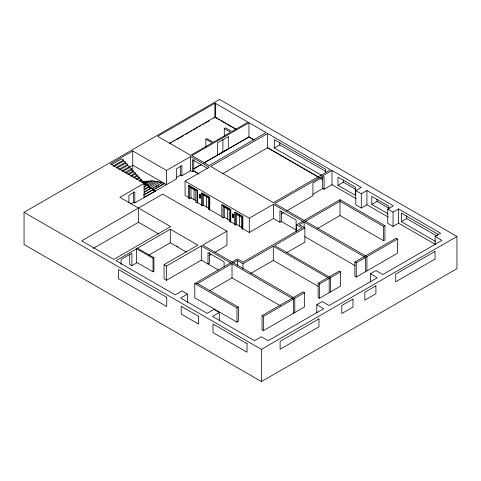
<?xml version="1.0" encoding="UTF-8"?>
<svg xmlns="http://www.w3.org/2000/svg" width="481" height="481" viewBox="0 0 481 481"><rect width="100%" height="100%" fill="white"/><g stroke="black" fill="none" stroke-linecap="round" stroke-linejoin="round"><path stroke-width="0.72" d="M199.561 195.917L200.09 196.224L199.507 195.947L199.825 195.31L200.09 196.224L199.825 195.31M199.759 197.505L200.078 196.867C198.791 195.665 200.421 198.9 199.495 196.591M232.533 215.398C233.646 214.231 232.203 216.017 233.063 215.704M233.105 216.318C233.093 217.995 232.347 215.001 233.051 216.348M218.308 269.967L201.317 260.155L166.492 280.261L164.081 278.872L164.081 264.64L197.877 245.13L170.304 229.209L115.969 260.684L175.186 294.871L181.98 290.945L187.506 294.131L187.506 302.369M24.05 212.307L219.564 99.429L456.95 236.484L456.95 268.693L261.436 381.571L24.05 244.516L24.05 212.307L261.436 349.362L456.95 236.484M221.675 216.534L209.752 209.65L209.752 197.384L201.942 192.875L201.515 193.121L201.515 205.387L201.942 205.14L197.685 202.681L197.685 190.416L188.919 185.353L188.39 185.66L188.39 197.925L188.919 197.619L185.065 195.394L185.065 181.169L209.229 167.214L190.638 156.481L166.474 170.436L132.756 150.968L110.396 163.877L144.114 183.345L144.114 197.571M111.634 164.628L121.573 158.892L123.593 160.059L123.593 160.919L114.274 166.294M113.035 166.155L123.593 160.059M116.294 167.46L125.607 162.079L125.607 163.125L116.913 168.146M118.933 169.312L127.627 164.292L127.627 165.452L120.178 169.757M169.306 143.458L215.115 117.009L236.436 129.323M122.138 170.893L129.593 166.588L129.593 167.568L122.763 171.513M170.593 143.085L171.885 142.34M173.821 141.222L175.114 140.476M176.401 139.73L183.501 135.63M185.438 134.518L189.304 132.281M190.596 131.535L191.889 130.79M193.176 130.044L195.112 128.926M196.404 128.18L197.691 127.435M198.984 126.695L200.92 125.577M202.212 124.832L203.499 124.086M204.792 123.34L209.307 120.731M213.823 118.128L215.127 117.37L217.069 118.488M129.028 167.346L132.756 165.193L166.474 184.662L166.474 170.436M124.729 172.649L131.56 168.705L131.56 169.931L125.968 173.16M127.772 174.2L133.363 170.971L133.363 171.831L128.397 174.699M130.363 175.836L135.329 172.968L135.329 173.948L130.982 176.461M133.568 177.236L137.295 175.084L137.295 176.064L134.187 177.856M136.153 178.992L139.262 177.2L139.262 178.241L136.778 179.678M205.88 147.21L205.88 139.189L206.878 138.612L213.233 142.28L230.652 132.227L224.29 128.559L224.29 136.58M224.29 128.559L225.547 127.832L231.908 131.499L248.064 122.174L215.115 103.15L157.69 136.303L190.638 155.327L212.235 142.857L205.88 139.189M139.364 180.453L141.228 179.377L141.228 180.171L143.188 181.307L143.188 181.92L145.154 183.057L145.154 183.73L147.12 184.866L147.12 185.353L144.017 187.151M139.364 181.247L141.228 180.171M141.949 182.022L143.188 181.307M141.949 182.636L143.188 181.92M143.302 181.794L144.547 181.078L146.02 181.926M144.023 182.546L146.513 181.109L147.493 181.674M248.96 122.691L191.919 155.622L209.091 165.536L266.131 132.606L248.96 122.691L248.96 137.043L203.974 163.011M144.114 183.345L119.895 197.324L170.587 226.593L113.756 259.403L81.656 240.867L162.704 194.077L226.918 231.151L226.918 245.376L214.809 252.369M144.751 183.045L148.473 180.892L149.459 181.463M143.915 183.772L145.154 183.057M144.847 183.844L150.439 180.615L151.912 181.469M143.915 184.445L145.154 183.73M145.575 184.47L152.405 180.525L154.371 181.662M144.017 186.658L147.12 184.866M146.915 185.227L154.371 180.922L155.844 181.776M147.643 186.159L156.337 181.139L157.81 181.992M144.168 189.388L149.14 186.52L149.14 186.953L144.168 189.821M148.984 186.796L158.303 181.415L160.317 182.582L160.317 181.908L162.283 183.039L162.283 182.612L164.249 183.748L164.249 183.375L153.066 189.833L155.291 191.119L153.066 189.712L143.753 195.088M149.759 188.005L160.317 181.908M144.27 192.027L151.106 188.083L144.27 192.334M151.725 188.708L162.283 182.612M152.345 188.78L153.589 188.059M155.453 186.983L158.556 185.191M143.753 194.907L153.066 189.526L153.066 190.199L154.311 189.484M155.555 188.768L156.794 188.047M158.039 187.331L159.283 186.616M160.522 185.894L164.249 183.748M130.64 203.932L133.586 202.23L134.818 202.94L176.509 178.866L176.509 168.789L181.902 165.674L181.902 175.751L180.676 175.042L176.479 177.465M144.114 197.45L155.291 190.993M193.819 168.753L201.437 164.352M203.974 162.891L248.96 136.917L254.046 139.857M181.902 175.751L190.638 170.707L192.394 171.723L193.777 170.923L198.881 173.869M193.819 168.873L201.437 164.478M267.652 133.484L210.612 166.414L273.442 202.693L330.483 169.757L267.652 133.484L267.652 147.709L318.825 177.255M93.26 248.394L138.486 222.288L159.031 234.151M222.276 173.906L267.652 147.709M188.39 185.66L197.15 190.723L197.685 190.416M325.637 172.751L325.637 169.252L274.332 139.628L274.332 148.034L279.78 144.883L325.89 171.507M188.39 197.925L189.622 198.641L191.384 197.625M199.417 194.516L200.373 194.883L200.216 198.184L199.417 197.721L199.417 194.516L200.373 194.883M199.417 197.721L199.579 194.426M189.622 198.641L189.622 187.031L195.839 190.62L195.839 202.23L197.15 202.988L197.685 202.681M201.515 193.121L209.325 197.625L209.752 197.384M201.515 205.387L202.345 205.862L203.517 205.189L209.109 208.417M202.345 205.862L202.345 194.258L208.562 197.841L208.562 209.451L209.325 209.89L209.752 209.65M229.798 220.424L224.278 217.238L223.112 217.911L221.825 217.171L221.825 204.906L222.306 204.629L230.802 209.536L230.802 221.801L235.173 224.326L234.692 224.603L234.692 212.337L235.173 212.061L242.875 216.504L242.875 228.77L249.278 232.467L273.442 218.512L279.93 222.258L281.313 221.464L296.831 230.423M149.02 255.05L170.304 242.767L186.333 252.02M129.714 254.118L129.714 264.424L131.926 265.698L136.598 263.005L136.598 248.773L153.024 258.261L153.926 257.738L153.926 271.29L153.024 271.813L136.598 262.325M221.825 204.906L230.327 209.812L230.802 209.536M232.443 213.967L233.399 214.334L233.237 217.634L232.443 217.171L232.443 213.967L233.399 214.334M223.112 217.911L223.112 206.457L229.239 209.999L229.239 221.452L230.327 222.078L230.802 221.801M234.692 212.337L242.394 216.781L242.875 216.504M234.692 224.603L235.486 225.06L236.604 224.417L241.967 227.513M164.081 264.64L166.492 266.035L201.317 245.929L293.41 299.104L293.41 313.329M226.918 231.151L202.693 245.13L294.793 298.304L294.793 312.53M185.065 181.169L249.278 218.242L273.442 204.287L365.536 257.455L365.542 271.687M388.209 217.069L366.919 204.78L361.291 208.026L355.766 204.84L355.766 190.608L361.291 187.422L331.974 170.496L274.825 203.487L366.919 256.662L366.925 270.887M235.486 225.06L235.486 213.919L241.45 217.358L241.45 228.499L242.394 229.046L242.875 228.77M312.981 194.216L323.352 188.227M209.067 255.682L211.616 254.208M281.283 213.991L283.868 212.494M286.448 211.003L312.933 195.719L312.933 182.858L324.068 176.425L324.068 189.286L322.685 188.486L322.685 177.056M324.068 189.286L331.974 184.722L356.193 198.707M337.981 185.293L355.291 195.292L355.291 187.133L337.981 177.134L337.981 185.293L343.32 182.209L355.501 189.243M230.633 262.854L194.781 283.556L194.781 297.781L236.983 322.144L238.366 321.35L238.366 307.118L197.547 283.556L194.781 283.556L236.983 307.918L238.366 307.118M232.016 262.061L237.434 258.928L242.953 262.121L302.122 227.958L296.597 224.771L296.597 231.511M296.597 224.771L302.759 221.212M304.142 220.418L339.989 199.717L384.926 225.661L384.926 239.887L383.543 240.686L339.989 215.542L317.232 228.685M197.547 283.556L232.016 263.654L232.016 277.88L280.411 305.826M233.393 262.854L237.434 260.528L242.953 263.714L273.298 246.194L329.172 278.451L329.172 292.682M305.525 221.212L339.989 201.311L383.543 226.461L384.926 225.661M187.506 294.131L180.706 298.058L207.155 313.329L213.955 309.403L219.27 312.47L219.27 320.707M355.766 190.608L361.291 193.801L366.919 190.548L393.368 205.82L387.74 209.073L387.74 223.298L393.049 226.365L398.575 223.178L435.461 244.474M286.832 252.609L304.888 242.19L304.888 227.958L274.585 245.454L330.453 277.711L330.459 291.943M209.902 290.65L232.016 277.88M250.703 273.473L273.298 260.425L318.061 286.267M388.804 209.145L388.804 206.247L371.807 196.434L371.807 204.407L377.038 201.383L389.003 208.291M219.27 312.47L212.47 316.396L254.533 340.68L261.333 336.754L268.182 340.71L323.635 308.7L316.781 304.744L316.781 312.981M387.74 209.073L393.049 212.139L398.575 208.946L440.638 233.231L435.119 236.424L435.119 244.661M437.584 235.468L437.584 234.037L401.364 213.125L401.364 221.711L406.704 218.627L436.459 235.804M262.037 315.62L303.192 291.859L304.575 292.652L304.575 306.884L263.42 330.645L262.037 329.846L262.037 315.62L263.42 316.414L304.575 292.652M329.076 276.918L339.219 271.056L340.602 271.855L340.602 286.081L319.504 298.262L318.121 297.468L318.121 283.237L327.789 277.657M354.876 262.019L396.103 238.215L397.486 239.015L397.486 253.24L356.259 277.044L354.876 276.25L354.876 262.019L356.259 262.818L397.486 239.015M318.121 283.237L319.504 284.037L340.602 271.855M316.781 304.744L322.252 301.581L329.106 305.537L377.278 277.729L370.424 273.773L370.424 282.01M370.424 273.773L375.95 270.581L382.798 274.537L441.967 240.38L435.119 236.424M274.332 148.034L321.741 175.403M371.807 204.407L388.173 213.859M401.364 221.711L435.642 241.504M218.344 119.246L219.649 119.979M220.929 120.737L225.469 123.34M226.743 124.092L235.804 129.305M320.767 178.379L322.709 179.497M248.96 137.043L254.13 140.031M267.075 147.499L318.837 177.387M320.13 178.132L322.715 179.629M207.708 168.524L192.394 159.68L192.394 171.723M304.888 227.958L299.362 224.771L304.142 222.012L304.142 228M193.849 171.092L199.008 174.068M304.786 236.61L355.122 265.674M195.929 200.739L190.957 197.871L190.957 187.71M123.593 160.919L125.607 162.079M125.607 163.125L127.627 164.292M127.627 165.452L129.593 166.588M129.593 167.568L131.56 168.705M131.56 169.931L133.363 170.971M133.363 171.831L135.329 172.968M135.329 173.948L137.295 175.084M137.295 176.064L139.262 177.2M139.262 178.241L141.228 179.377M142.737 181.325L143.945 182.016M147.12 185.353L149.14 186.52M149.14 186.953L151.106 188.083M151.106 188.39L153.066 189.526M176.743 245.971L178.03 246.717M137.41 248.202L153.926 257.738M232.576 216.011L232.786 216.955M406.704 215.765L406.704 218.627M398.575 208.946L398.575 223.178M393.049 212.139L393.049 226.365M383.543 226.461L383.543 240.686M377.038 199.212L377.038 201.383M366.919 190.548L366.919 204.78M361.291 193.801L361.291 208.026M356.259 262.818L356.259 277.044M343.32 179.984L343.32 182.209M339.989 199.717L339.989 215.542M331.974 170.496L331.974 184.722M319.504 284.037L319.504 298.262M296.092 231.595L296.092 220.057L279.93 210.726L279.93 222.258M281.313 211.369L281.313 221.464M279.78 142.785L279.78 144.883M273.442 204.287L273.442 218.512M273.298 246.194L273.298 260.425M263.42 316.414L263.42 330.645M261.436 349.362L261.436 381.571M249.278 218.242L249.278 232.467M242.953 263.714L242.953 268.957M242.394 216.781L242.394 229.046M239.586 215.735L239.586 226.136M237.434 260.528L237.434 265.771M236.983 307.918L236.983 322.144M236.604 214.015L236.604 224.417M233.237 214.43L233.237 217.634M230.327 209.812L230.327 222.078M227.345 208.267L227.345 219.005M224.278 206.499L224.278 217.238M224.098 266.853L224.098 261.832L208.014 252.543L208.014 264.027L209.397 263.227L209.397 252.465M222.913 139.749L222.913 152.014M209.325 197.625L209.325 209.89M206.62 196.825L206.62 206.98M203.517 194.306L203.517 205.189M201.317 245.929L201.317 260.155M200.216 194.979L200.216 198.184M197.15 190.723L197.15 202.988M194.065 189.502L194.065 199.663M193.777 159.59L193.777 170.923M190.638 156.481L190.638 170.707M180.676 165.686L180.676 175.042M170.304 229.209L170.304 242.767M166.492 266.035L166.492 280.261M153.024 258.261L153.024 271.813M138.486 208.057L138.486 222.288M134.818 202.94L134.818 191.907L128.914 195.316L128.914 202.669M133.586 191.937L133.586 202.23M132.756 150.968L132.756 171.08M131.926 265.698L131.926 253.18L121.086 259.439L121.086 264.592M435.034 251.425L395.719 274.122L395.719 281.788L435.034 259.091L435.034 251.425M352.97 299.098L341.799 305.549L341.799 313.522L352.97 307.07L352.97 299.098M375.914 285.834L364.832 292.238L364.832 300.144L375.914 293.747L375.914 285.834M318.981 318.873L280.116 341.312L280.116 349.224L318.981 326.785L318.981 318.873M228.277 136.712L217.544 142.785L217.544 155.05L228.277 148.978L228.277 136.712M247.048 343.687L213.005 324.032L213.005 332.557L247.048 352.212L247.048 343.687M166.757 297.378L118.506 269.522L118.506 278.721L166.757 306.577L166.757 297.378M198.617 316.336L181.199 306.277L181.199 314.009L198.617 324.062L198.617 316.336M215.127 117.37L215.115 103.15L215.115 117.382"/></g></svg>
